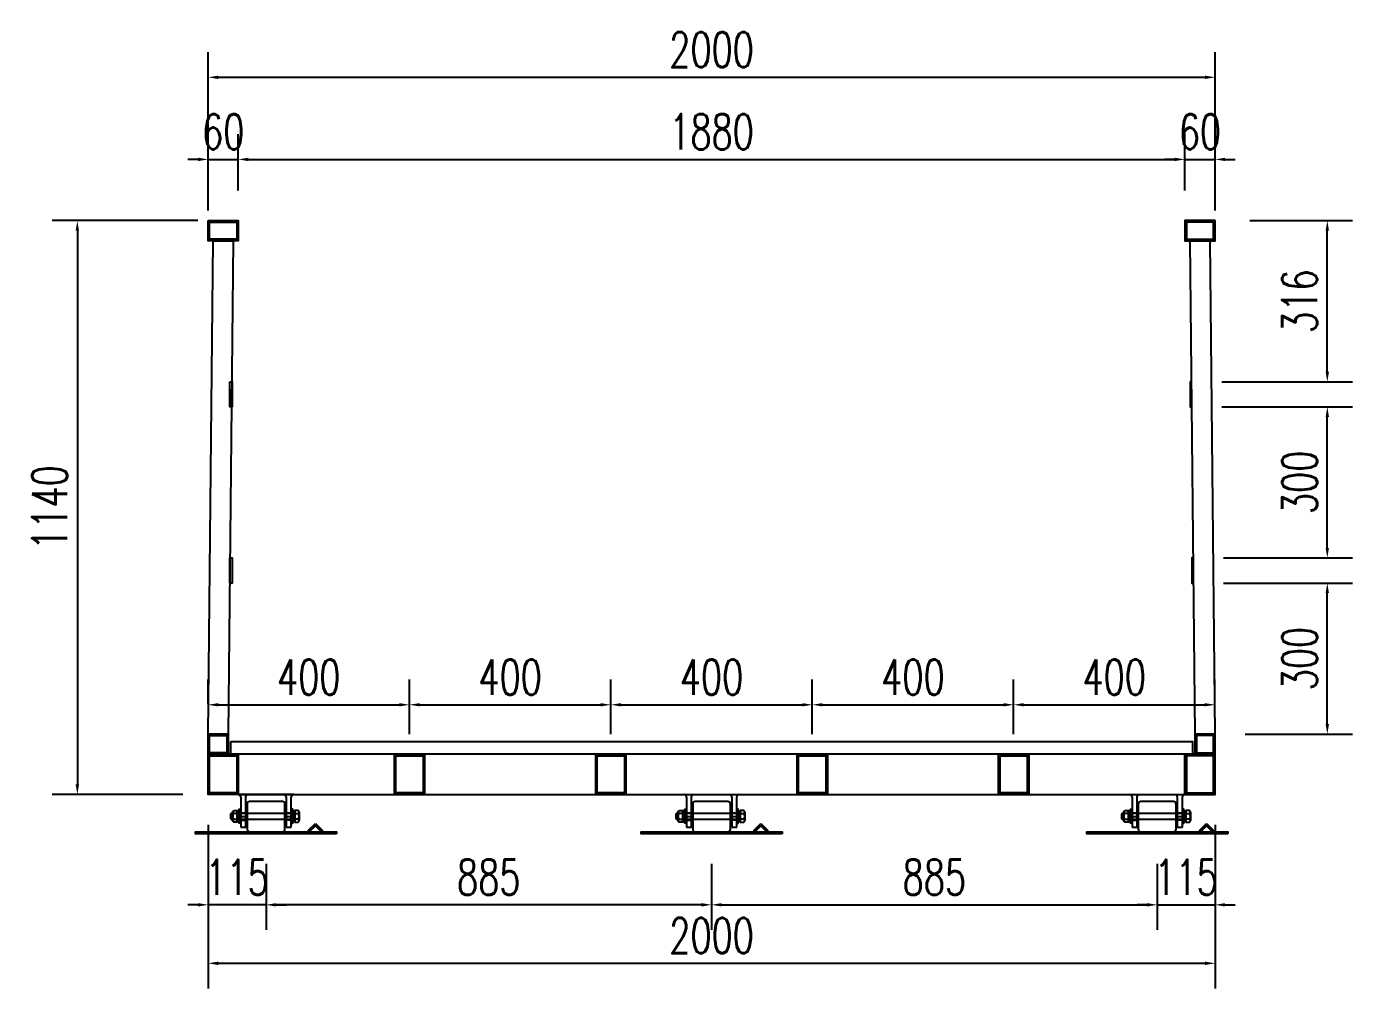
# Model space of a CAD drawing. Header units: millimetres. Extents: x -1491330 to -1355454, y 1413078 to 1531173.
# Drawn here: x -1479269 to -1476635, y 1453500 to 1455411 of the extents above; entities that cross this region are included whole.
import ezdxf

# ---------------------------------------------------------------- set-up
doc = ezdxf.new("R2010")
doc.units = ezdxf.units.MM
doc.header["$LTSCALE"] = 10
doc.linetypes.add('ACAD_ISO03W100', pattern=[30, 12, -18])
doc.layers.get('0').update_dxf_attribs({"linetype": 'CONTINUOUS'})
doc.layers.get('DEFPOINTS').update_dxf_attribs({"linetype": 'CONTINUOUS'})
for name, color, linetype in [('W-bridge approach引桥', 4, 'CONTINUOUS'), ('W-STEEL_FRAME钢架', 3, 'CONTINUOUS'), ('W-STEEL_KEEL钢龙骨', 5, 'CONTINUOUS'), ('W-WOOD_FLOOR木地板', 30, 'CONTINUOUS')]:
    doc.layers.add(name, color=color, linetype=linetype)
doc.styles.add('STANDARD_T3', font='simplex.shx', dxfattribs={"width": 0.7, "bigfont": 'gbcbig.shx'})
doc.dimstyles.new('W&&20', dxfattribs={"dimtxt": 70, "dimasz": 20, "dimexe": 50, "dimexo": 60, "dimgap": 20, "dimtad": 1, "dimdec": 0, "dimzin": 0, "dimdsep": 46, "dimtxsty": 'STANDARD_T3', "dimcen": 0.09, "dimclrd": 1, "dimclre": 1, "dimclrt": 7, "dimazin": 2, "dimtfac": 1, "dimtdec": 0, "dimtix": 1, "dimtmove": 2, "dimatfit": 3, "dimfxl": 0, "dimtolj": 1, "dimtzin": 0, "dimarcsym": 0})

# ---------------------------------------------------------------- blocks, each defined once
blk = doc.blocks.new('*D162')
at = {"layer": 'DEFPOINTS', "color": 0, "transparency": 16777216}
for p in [(-1476954.9, 1454655.6), (-1476685.3, 1454655.6), (-1476951.6, 1454355.6)]:
    blk.add_point(p, dxfattribs=at)
at = {"layer": 'W-STEEL_FRAME钢架', "color": 1, "lineweight": -2, "transparency": 16777216}
for p, q in [((-1476894.9, 1454655.6), (-1476635.3, 1454655.6)), ((-1476685.3, 1454375.6), (-1476685.3, 1454635.6)), ((-1476891.6, 1454355.6), (-1476635.3, 1454355.6))]:
    blk.add_line(p, q, dxfattribs=at)
at = {"layer": 'W-STEEL_FRAME钢架', "color": 1, "transparency": 16777216}
for points in [[(-1476688.7, 1454635.6), (-1476682, 1454635.6), (-1476685.3, 1454655.6)], [(-1476688.7, 1454375.6), (-1476682, 1454375.6), (-1476685.3, 1454355.6)]]:
    blk.add_solid(points, dxfattribs=at)
at = {"layer": 'W-STEEL_FRAME钢架', "color": 7, "transparency": 16777216, "insert": (-1476740.3, 1454505.6), "char_height": 70, "attachment_point": 5, "rotation": 90, "style": 'STANDARD_T3'}
blk.add_mtext('\\A1;300', dxfattribs=at)
blk = doc.blocks.new('*D163')
at = {"layer": 'DEFPOINTS', "color": 0, "transparency": 16777216}
for p in [(-1476899, 1455025.6), (-1476685.3, 1455025.6), (-1476954.9, 1454705.6)]:
    blk.add_point(p, dxfattribs=at)
at = {"layer": 'W-STEEL_FRAME钢架', "color": 1, "lineweight": -2, "transparency": 16777216}
for p, q in [((-1476839, 1455025.6), (-1476635.3, 1455025.6)), ((-1476685.3, 1454725.6), (-1476685.3, 1455005.6)), ((-1476894.9, 1454705.6), (-1476635.3, 1454705.6))]:
    blk.add_line(p, q, dxfattribs=at)
at = {"layer": 'W-STEEL_FRAME钢架', "color": 1, "transparency": 16777216}
for points in [[(-1476688.7, 1455005.6), (-1476682, 1455005.6), (-1476685.3, 1455025.6)], [(-1476688.7, 1454725.6), (-1476682, 1454725.6), (-1476685.3, 1454705.6)]]:
    blk.add_solid(points, dxfattribs=at)
at = {"layer": 'W-STEEL_FRAME钢架', "color": 7, "transparency": 16777216, "insert": (-1476740.3, 1454865.6), "char_height": 70, "attachment_point": 5, "rotation": 90, "style": 'STANDARD_T3'}
blk.add_mtext('\\A1;316', dxfattribs=at)
blk = doc.blocks.new('*D164')
at = {"layer": 'DEFPOINTS', "color": 0, "transparency": 16777216}
for p in [(-1478508.3, 1454063.8), (-1478908.2, 1454006), (-1478508.3, 1453945.6)]:
    blk.add_point(p, dxfattribs=at)
at = {"layer": 'W-STEEL_FRAME钢架', "color": 1, "lineweight": -2, "transparency": 16777216}
for p, q in [((-1478908.2, 1454066), (-1478908.2, 1454113.8)), ((-1478508.3, 1454005.6), (-1478508.3, 1454113.8)), ((-1478888.2, 1454063.8), (-1478528.3, 1454063.8))]:
    blk.add_line(p, q, dxfattribs=at)
at = {"layer": 'W-STEEL_FRAME钢架', "color": 1, "transparency": 16777216}
for points in [[(-1478888.2, 1454067.1), (-1478888.2, 1454060.5), (-1478908.2, 1454063.8)], [(-1478528.3, 1454067.1), (-1478528.3, 1454060.5), (-1478508.3, 1454063.8)]]:
    blk.add_solid(points, dxfattribs=at)
at = {"layer": 'W-STEEL_FRAME钢架', "color": 7, "transparency": 16777216, "insert": (-1478708.3, 1454118.8), "char_height": 70, "attachment_point": 5, "style": 'STANDARD_T3'}
blk.add_mtext('\\A1;400', dxfattribs=at)
blk = doc.blocks.new('*D165')
at = {"layer": 'DEFPOINTS', "color": 0, "transparency": 16777216}
for p in [(-1476951.2, 1454305.6), (-1476685.3, 1454305.6), (-1476908.5, 1454005.6)]:
    blk.add_point(p, dxfattribs=at)
at = {"layer": 'W-STEEL_FRAME钢架', "color": 1, "lineweight": -2, "transparency": 16777216}
for p, q in [((-1476891.2, 1454305.6), (-1476635.3, 1454305.6)), ((-1476685.3, 1454025.6), (-1476685.3, 1454285.6)), ((-1476848.5, 1454005.6), (-1476635.3, 1454005.6))]:
    blk.add_line(p, q, dxfattribs=at)
at = {"layer": 'W-STEEL_FRAME钢架', "color": 1, "transparency": 16777216}
for points in [[(-1476688.7, 1454285.6), (-1476682, 1454285.6), (-1476685.3, 1454305.6)], [(-1476688.7, 1454025.6), (-1476682, 1454025.6), (-1476685.3, 1454005.6)]]:
    blk.add_solid(points, dxfattribs=at)
at = {"layer": 'W-STEEL_FRAME钢架', "color": 7, "transparency": 16777216, "insert": (-1476740.3, 1454155.6), "char_height": 70, "attachment_point": 5, "rotation": 90, "style": 'STANDARD_T3'}
blk.add_mtext('\\A1;300', dxfattribs=at)
blk = doc.blocks.new('*D166')
at = {"layer": 'DEFPOINTS', "color": 0, "transparency": 16777216}
for p in [(-1478868.3, 1455025.6), (-1479167.9, 1453885.6), (-1478898.2, 1453885.6)]:
    blk.add_point(p, dxfattribs=at)
at = {"layer": 'W-STEEL_FRAME钢架', "color": 1, "lineweight": -2, "transparency": 16777216}
for p, q in [((-1478928.3, 1455025.6), (-1479217.9, 1455025.6)), ((-1479167.9, 1455005.6), (-1479167.9, 1453905.6)), ((-1478958.2, 1453885.6), (-1479217.9, 1453885.6))]:
    blk.add_line(p, q, dxfattribs=at)
at = {"layer": 'W-STEEL_FRAME钢架', "color": 1, "transparency": 16777216}
for points in [[(-1479171.3, 1455005.6), (-1479164.6, 1455005.6), (-1479167.9, 1455025.6)], [(-1479171.3, 1453905.6), (-1479164.6, 1453905.6), (-1479167.9, 1453885.6)]]:
    blk.add_solid(points, dxfattribs=at)
at = {"layer": 'W-STEEL_FRAME钢架', "color": 7, "transparency": 16777216, "insert": (-1479222.9, 1454455.6), "char_height": 70, "attachment_point": 5, "rotation": 90, "style": 'STANDARD_T3'}
blk.add_mtext('\\A1;1140', dxfattribs=at)
blk = doc.blocks.new('*D167')
at = {"layer": 'DEFPOINTS', "color": 0, "transparency": 16777216}
for p in [(-1476968.2, 1455147.3), (-1478848.2, 1455025.6), (-1476968.2, 1455025.6)]:
    blk.add_point(p, dxfattribs=at)
at = {"layer": 'W-STEEL_FRAME钢架', "color": 1, "lineweight": -2, "transparency": 16777216}
for p, q in [((-1478848.2, 1455085.6), (-1478848.2, 1455197.3)), ((-1476968.2, 1455085.6), (-1476968.2, 1455197.3)), ((-1478828.2, 1455147.3), (-1476988.2, 1455147.3))]:
    blk.add_line(p, q, dxfattribs=at)
at = {"layer": 'W-STEEL_FRAME钢架', "color": 1, "transparency": 16777216}
for points in [[(-1478828.2, 1455150.6), (-1478828.2, 1455143.9), (-1478848.2, 1455147.3)], [(-1476988.2, 1455150.6), (-1476988.2, 1455143.9), (-1476968.2, 1455147.3)]]:
    blk.add_solid(points, dxfattribs=at)
at = {"layer": 'W-STEEL_FRAME钢架', "color": 7, "transparency": 16777216, "insert": (-1477908.2, 1455202.3), "char_height": 70, "attachment_point": 5, "style": 'STANDARD_T3'}
blk.add_mtext('\\A1;1880', dxfattribs=at)
blk = doc.blocks.new('*D168')
at = {"layer": 'DEFPOINTS', "color": 0, "transparency": 16777216}
for p in [(-1476908.2, 1455310.4), (-1478908.2, 1454985.6), (-1476908.2, 1454985.6)]:
    blk.add_point(p, dxfattribs=at)
at = {"layer": 'W-STEEL_FRAME钢架', "color": 1, "lineweight": -2, "transparency": 16777216}
for p, q in [((-1478908.2, 1455045.6), (-1478908.2, 1455360.4)), ((-1476908.2, 1455045.6), (-1476908.2, 1455360.4)), ((-1478888.2, 1455310.4), (-1476928.2, 1455310.4))]:
    blk.add_line(p, q, dxfattribs=at)
at = {"layer": 'W-STEEL_FRAME钢架', "color": 1, "transparency": 16777216}
for points in [[(-1478888.2, 1455313.7), (-1478888.2, 1455307), (-1478908.2, 1455310.4)], [(-1476928.2, 1455313.7), (-1476928.2, 1455307), (-1476908.2, 1455310.4)]]:
    blk.add_solid(points, dxfattribs=at)
at = {"layer": 'W-STEEL_FRAME钢架', "color": 7, "transparency": 16777216, "insert": (-1477908.2, 1455365.4), "char_height": 70, "attachment_point": 5, "style": 'STANDARD_T3'}
blk.add_mtext('\\A1;2000', dxfattribs=at)
blk = doc.blocks.new('*D169')
at = {"layer": 'DEFPOINTS', "color": 0, "transparency": 16777216}
for p in [(-1478108.3, 1454063.8), (-1478508.3, 1453945.6), (-1478108.3, 1453945.6)]:
    blk.add_point(p, dxfattribs=at)
at = {"layer": 'W-STEEL_FRAME钢架', "color": 1, "lineweight": -2, "transparency": 16777216}
for p, q in [((-1478508.3, 1454005.6), (-1478508.3, 1454113.8)), ((-1478108.3, 1454005.6), (-1478108.3, 1454113.8)), ((-1478488.3, 1454063.8), (-1478128.3, 1454063.8))]:
    blk.add_line(p, q, dxfattribs=at)
at = {"layer": 'W-STEEL_FRAME钢架', "color": 1, "transparency": 16777216}
for points in [[(-1478488.3, 1454067.1), (-1478488.3, 1454060.5), (-1478508.3, 1454063.8)], [(-1478128.3, 1454067.1), (-1478128.3, 1454060.5), (-1478108.3, 1454063.8)]]:
    blk.add_solid(points, dxfattribs=at)
at = {"layer": 'W-STEEL_FRAME钢架', "color": 7, "transparency": 16777216, "insert": (-1478308.3, 1454118.8), "char_height": 70, "attachment_point": 5, "style": 'STANDARD_T3'}
blk.add_mtext('\\A1;400', dxfattribs=at)
blk = doc.blocks.new('*D214')
at = {"layer": 'DEFPOINTS', "color": 0, "transparency": 16777216}
for p in [(-1478848.2, 1455147.3), (-1478908.2, 1455025.6), (-1478848.2, 1455025.6)]:
    blk.add_point(p, dxfattribs=at)
at = {"layer": 'W-STEEL_FRAME钢架', "color": 1, "lineweight": -2, "transparency": 16777216}
for p, q in [((-1478908.2, 1455085.6), (-1478908.2, 1455197.3)), ((-1478848.2, 1455085.6), (-1478848.2, 1455197.3)), ((-1478928.2, 1455147.3), (-1478948.2, 1455147.3)), ((-1478908.2, 1455147.3), (-1478848.2, 1455147.3)), ((-1478828.2, 1455147.3), (-1478808.2, 1455147.3))]:
    blk.add_line(p, q, dxfattribs=at)
at = {"layer": 'W-STEEL_FRAME钢架', "color": 1, "transparency": 16777216}
for points in [[(-1478928.2, 1455150.6), (-1478928.2, 1455143.9), (-1478908.2, 1455147.3)], [(-1478828.2, 1455150.6), (-1478828.2, 1455143.9), (-1478848.2, 1455147.3)]]:
    blk.add_solid(points, dxfattribs=at)
at = {"layer": 'W-STEEL_FRAME钢架', "color": 7, "transparency": 16777216, "insert": (-1478878.2, 1455202.3), "char_height": 70, "attachment_point": 5, "style": 'STANDARD_T3'}
blk.add_mtext('\\A1;60', dxfattribs=at)
blk = doc.blocks.new('*D215')
at = {"layer": 'DEFPOINTS', "color": 0, "transparency": 16777216}
for p in [(-1478908.2, 1453885.6), (-1476908.2, 1453885.6), (-1476908.2, 1453550.2)]:
    blk.add_point(p, dxfattribs=at)
at = {"layer": 'W-STEEL_FRAME钢架', "color": 1, "lineweight": -2, "transparency": 16777216}
for p, q in [((-1478908.2, 1453825.6), (-1478908.2, 1453500.2)), ((-1476908.2, 1453825.6), (-1476908.2, 1453500.2)), ((-1478888.2, 1453550.2), (-1476928.2, 1453550.2))]:
    blk.add_line(p, q, dxfattribs=at)
at = {"layer": 'W-STEEL_FRAME钢架', "color": 1, "transparency": 16777216}
for points in [[(-1478888.2, 1453553.5), (-1478888.2, 1453546.8), (-1478908.2, 1453550.2)], [(-1476928.2, 1453553.5), (-1476928.2, 1453546.8), (-1476908.2, 1453550.2)]]:
    blk.add_solid(points, dxfattribs=at)
at = {"layer": 'W-STEEL_FRAME钢架', "color": 7, "transparency": 16777216, "insert": (-1477908.2, 1453605.2), "char_height": 70, "attachment_point": 5, "style": 'STANDARD_T3'}
blk.add_mtext('\\A1;2000', dxfattribs=at)
blk = doc.blocks.new('*D203')
at = {"color": 1, "lineweight": -2, "transparency": 16777216}
for p, q in [((-1477908.3, 1453747.6), (-1477908.3, 1453616.4)), ((-1477023.2, 1453747.6), (-1477023.2, 1453616.4)), ((-1477888.3, 1453666.4), (-1477043.2, 1453666.4))]:
    blk.add_line(p, q, dxfattribs=at)
at = {"color": 1, "transparency": 16777216}
for points in [[(-1477888.3, 1453669.7), (-1477888.3, 1453663), (-1477908.3, 1453666.4)], [(-1477043.2, 1453669.7), (-1477043.2, 1453663), (-1477023.2, 1453666.4)]]:
    blk.add_solid(points, dxfattribs=at)
at = {"layer": 'DEFPOINTS', "color": 0, "transparency": 16777216}
for p in [(-1477908.3, 1453807.6), (-1477023.2, 1453807.6), (-1477023.2, 1453666.4)]:
    blk.add_point(p, dxfattribs=at)
at = {"color": 7, "transparency": 16777216, "insert": (-1477465.8, 1453721.4), "char_height": 70, "attachment_point": 5, "style": 'STANDARD_T3'}
blk.add_mtext('\\A1;885', dxfattribs=at)
blk = doc.blocks.new('*D204')
at = {"color": 1, "lineweight": -2, "transparency": 16777216}
for p, q in [((-1476908.2, 1453825.6), (-1476908.2, 1453616.4)), ((-1477023.2, 1453747.6), (-1477023.2, 1453616.4)), ((-1477043.2, 1453666.4), (-1477063.2, 1453666.4)), ((-1477023.2, 1453666.4), (-1476908.2, 1453666.4)), ((-1476888.2, 1453666.4), (-1476868.2, 1453666.4))]:
    blk.add_line(p, q, dxfattribs=at)
at = {"color": 1, "transparency": 16777216}
for points in [[(-1477043.2, 1453669.7), (-1477043.2, 1453663), (-1477023.2, 1453666.4)], [(-1476888.2, 1453669.7), (-1476888.2, 1453663), (-1476908.2, 1453666.4)]]:
    blk.add_solid(points, dxfattribs=at)
at = {"layer": 'DEFPOINTS', "color": 0, "transparency": 16777216}
for p in [(-1476908.2, 1453885.6), (-1477023.2, 1453807.6), (-1476908.2, 1453666.4)]:
    blk.add_point(p, dxfattribs=at)
at = {"color": 7, "transparency": 16777216, "insert": (-1476965.7, 1453721.4), "char_height": 70, "attachment_point": 5, "style": 'STANDARD_T3'}
blk.add_mtext('\\A1;115', dxfattribs=at)
blk = doc.blocks.new('*D142')
at = {"layer": 'DEFPOINTS', "color": 0, "transparency": 16777216}
for p in [(-1477708.3, 1454063.8), (-1478108.3, 1453945.6), (-1477708.3, 1453945.6)]:
    blk.add_point(p, dxfattribs=at)
at = {"layer": 'W-STEEL_FRAME钢架', "color": 1, "lineweight": -2, "transparency": 16777216}
for p, q in [((-1478108.3, 1454005.6), (-1478108.3, 1454113.8)), ((-1477708.3, 1454005.6), (-1477708.3, 1454113.8)), ((-1478088.3, 1454063.8), (-1477728.3, 1454063.8))]:
    blk.add_line(p, q, dxfattribs=at)
at = {"layer": 'W-STEEL_FRAME钢架', "color": 1, "transparency": 16777216}
for points in [[(-1478088.3, 1454067.1), (-1478088.3, 1454060.5), (-1478108.3, 1454063.8)], [(-1477728.3, 1454067.1), (-1477728.3, 1454060.5), (-1477708.3, 1454063.8)]]:
    blk.add_solid(points, dxfattribs=at)
at = {"layer": 'W-STEEL_FRAME钢架', "color": 7, "transparency": 16777216, "insert": (-1477908.3, 1454118.8), "char_height": 70, "attachment_point": 5, "style": 'STANDARD_T3'}
blk.add_mtext('\\A1;400', dxfattribs=at)
blk = doc.blocks.new('*D205')
at = {"layer": 'DEFPOINTS', "color": 0, "transparency": 16777216}
for p in [(-1476908.6, 1454063.8), (-1476908.6, 1454042.7), (-1477308.3, 1453945.6)]:
    blk.add_point(p, dxfattribs=at)
at = {"layer": 'W-STEEL_FRAME钢架', "color": 1, "lineweight": -2, "transparency": 16777216}
for p, q in [((-1477308.3, 1454005.6), (-1477308.3, 1454113.8)), ((-1476908.6, 1454102.7), (-1476908.6, 1454113.8)), ((-1477288.3, 1454063.8), (-1476928.6, 1454063.8))]:
    blk.add_line(p, q, dxfattribs=at)
at = {"layer": 'W-STEEL_FRAME钢架', "color": 1, "transparency": 16777216}
for points in [[(-1477288.3, 1454067.1), (-1477288.3, 1454060.5), (-1477308.3, 1454063.8)], [(-1476928.6, 1454067.1), (-1476928.6, 1454060.5), (-1476908.6, 1454063.8)]]:
    blk.add_solid(points, dxfattribs=at)
at = {"layer": 'W-STEEL_FRAME钢架', "color": 7, "transparency": 16777216, "insert": (-1477108.5, 1454118.8), "char_height": 70, "attachment_point": 5, "style": 'STANDARD_T3'}
blk.add_mtext('\\A1;400', dxfattribs=at)
blk = doc.blocks.new('*D202')
at = {"layer": 'DEFPOINTS', "color": 0, "transparency": 16777216}
for p in [(-1478793.2, 1453807.6), (-1477908.3, 1453807.6), (-1478793.2, 1453666.4)]:
    blk.add_point(p, dxfattribs=at)
at = {"layer": 'W-bridge approach引桥', "color": 1, "lineweight": -2, "transparency": 16777216}
for p, q in [((-1478793.2, 1453747.6), (-1478793.2, 1453616.4)), ((-1477908.3, 1453747.6), (-1477908.3, 1453616.4)), ((-1477928.3, 1453666.4), (-1478773.2, 1453666.4))]:
    blk.add_line(p, q, dxfattribs=at)
at = {"layer": 'W-bridge approach引桥', "color": 1, "transparency": 16777216}
for points in [[(-1478773.2, 1453669.7), (-1478773.2, 1453663), (-1478793.2, 1453666.4)], [(-1477928.3, 1453669.7), (-1477928.3, 1453663), (-1477908.3, 1453666.4)]]:
    blk.add_solid(points, dxfattribs=at)
at = {"layer": 'W-bridge approach引桥', "color": 7, "transparency": 16777216, "insert": (-1478350.8, 1453721.4), "char_height": 70, "attachment_point": 5, "style": 'STANDARD_T3'}
blk.add_mtext('\\A1;885', dxfattribs=at)
blk = doc.blocks.new('*D125')
at = {"layer": 'DEFPOINTS', "color": 0, "transparency": 16777216}
for p in [(-1478908.2, 1453885.6), (-1478793.2, 1453807.6), (-1478908.2, 1453666.4)]:
    blk.add_point(p, dxfattribs=at)
at = {"layer": 'W-bridge approach引桥', "color": 1, "lineweight": -2, "transparency": 16777216}
for p, q in [((-1478908.2, 1453825.6), (-1478908.2, 1453616.4)), ((-1478793.2, 1453747.6), (-1478793.2, 1453616.4)), ((-1478928.2, 1453666.4), (-1478948.2, 1453666.4)), ((-1478793.2, 1453666.4), (-1478908.2, 1453666.4)), ((-1478773.2, 1453666.4), (-1478753.2, 1453666.4))]:
    blk.add_line(p, q, dxfattribs=at)
at = {"layer": 'W-bridge approach引桥', "color": 1, "transparency": 16777216}
for points in [[(-1478928.2, 1453669.7), (-1478928.2, 1453663), (-1478908.2, 1453666.4)], [(-1478773.2, 1453669.7), (-1478773.2, 1453663), (-1478793.2, 1453666.4)]]:
    blk.add_solid(points, dxfattribs=at)
at = {"layer": 'W-bridge approach引桥', "color": 7, "transparency": 16777216, "insert": (-1478850.7, 1453721.4), "char_height": 70, "attachment_point": 5, "style": 'STANDARD_T3'}
blk.add_mtext('\\A1;115', dxfattribs=at)
blk = doc.blocks.new('*D191')
at = {"layer": 'DEFPOINTS', "color": 0, "transparency": 16777216}
for p in [(-1476908.2, 1455147.3), (-1476968.2, 1455025.6), (-1476908.2, 1455025.6)]:
    blk.add_point(p, dxfattribs=at)
at = {"layer": 'W-STEEL_FRAME钢架', "color": 1, "lineweight": -2, "transparency": 16777216}
for p, q in [((-1476968.2, 1455085.6), (-1476968.2, 1455197.3)), ((-1476908.2, 1455085.6), (-1476908.2, 1455197.3)), ((-1476988.2, 1455147.3), (-1477008.2, 1455147.3)), ((-1476968.2, 1455147.3), (-1476908.2, 1455147.3)), ((-1476888.2, 1455147.3), (-1476868.2, 1455147.3))]:
    blk.add_line(p, q, dxfattribs=at)
at = {"layer": 'W-STEEL_FRAME钢架', "color": 1, "transparency": 16777216}
for points in [[(-1476988.2, 1455150.6), (-1476988.2, 1455143.9), (-1476968.2, 1455147.3)], [(-1476888.2, 1455150.6), (-1476888.2, 1455143.9), (-1476908.2, 1455147.3)]]:
    blk.add_solid(points, dxfattribs=at)
at = {"layer": 'W-STEEL_FRAME钢架', "color": 7, "transparency": 16777216, "insert": (-1476938.2, 1455202.3), "char_height": 70, "attachment_point": 5, "style": 'STANDARD_T3'}
blk.add_mtext('\\A1;60', dxfattribs=at)
blk = doc.blocks.new('*D324')
at = {"layer": 'DEFPOINTS', "color": 0, "transparency": 16777216}
for p in [(-1477308.3, 1454063.8), (-1477708.3, 1453965.6), (-1477308.3, 1453965.6)]:
    blk.add_point(p, dxfattribs=at)
at = {"layer": 'W-STEEL_FRAME钢架', "color": 1, "lineweight": -2, "transparency": 16777216}
for p, q in [((-1477708.3, 1454025.6), (-1477708.3, 1454113.8)), ((-1477308.3, 1454025.6), (-1477308.3, 1454113.8)), ((-1477688.3, 1454063.8), (-1477328.3, 1454063.8))]:
    blk.add_line(p, q, dxfattribs=at)
at = {"layer": 'W-STEEL_FRAME钢架', "color": 1, "transparency": 16777216}
for points in [[(-1477688.3, 1454067.1), (-1477688.3, 1454060.5), (-1477708.3, 1454063.8)], [(-1477328.3, 1454067.1), (-1477328.3, 1454060.5), (-1477308.3, 1454063.8)]]:
    blk.add_solid(points, dxfattribs=at)
at = {"layer": 'W-STEEL_FRAME钢架', "color": 7, "transparency": 16777216, "insert": (-1477508.3, 1454118.8), "char_height": 70, "attachment_point": 5, "style": 'STANDARD_T3'}
blk.add_mtext('\\A1;400', dxfattribs=at)
blk = doc.blocks.new('*U325')
at = {"layer": 'W-STEEL_KEEL钢龙骨'}
for points in [[(-30, 40), (30, 40), (30, -40), (-30, -40)], [(-27, 37), (27, 37), (27, -37), (-27, -37)]]:
    blk.add_lwpolyline(points, close=True, dxfattribs=at)
blk = doc.blocks.new('*U326')
at = {"layer": 'W-STEEL_KEEL钢龙骨', "color": 0, "linetype": 'ByBlock', "lineweight": -2, "transparency": 16777216}
for p in [(0, 0), (400, 0), (800, 0), (1200, 0)]:
    blk.add_blockref('*U325', p, dxfattribs=at)

msp = doc.modelspace()

# ---------------------------------------------------------------- linework, layer by layer
for p, q in [((-1478738.2, 1453885.6), (-1478848.2, 1453885.6)), ((-1478848.2, 1453885.6), (-1478738.2, 1453885.6)), ((-1478843.2, 1453880.6), (-1478843.2, 1453820.6)), ((-1478753.2, 1453880.6), (-1478753.2, 1453820.6)), ((-1478743.2, 1453820.6), (-1478743.2, 1453880.6)), ((-1477963.3, 1453885.6), (-1477853.3, 1453885.6)), ((-1477958.3, 1453880.6), (-1477958.3, 1453820.6)), ((-1477868.3, 1453880.6), (-1477868.3, 1453820.6)), ((-1477858.3, 1453820.6), (-1477858.3, 1453880.6)), ((-1477228.5, 1453885.6), (-1476968.5, 1453885.6)), ((-1477078.2, 1453885.6), (-1476968.2, 1453885.6)), ((-1477073.2, 1453880.6), (-1477073.2, 1453820.6)), ((-1476983.2, 1453880.6), (-1476983.2, 1453820.6)), ((-1476973.2, 1453820.6), (-1476973.2, 1453880.6)), ((-1478850.2, 1453847.6), (-1478857.2, 1453847.6)), ((-1478857.2, 1453836.6), (-1478850.2, 1453836.6)), ((-1478846.2, 1453845.4), (-1478850.2, 1453842.1)), ((-1478846.2, 1453843.1), (-1478850.2, 1453839.8)), ((-1478740.2, 1453845.4), (-1478736.2, 1453842.1)), ((-1478740.2, 1453843.1), (-1478736.2, 1453839.8)), ((-1478736.2, 1453847.6), (-1478729.2, 1453847.6)), ((-1478729.2, 1453836.6), (-1478736.2, 1453836.6)), ((-1478727.2, 1453849.1), (-1478727.2, 1453835.1)), ((-1477965.3, 1453847.6), (-1477972.3, 1453847.6)), ((-1477972.3, 1453836.6), (-1477965.3, 1453836.6)), ((-1477961.3, 1453845.4), (-1477965.3, 1453842.1)), ((-1477961.3, 1453843.1), (-1477965.3, 1453839.8)), ((-1477855.3, 1453845.4), (-1477851.3, 1453842.1)), ((-1477855.3, 1453843.1), (-1477851.3, 1453839.8)), ((-1477851.3, 1453847.6), (-1477844.3, 1453847.6)), ((-1477844.3, 1453836.6), (-1477851.3, 1453836.6)), ((-1477842.3, 1453849.1), (-1477842.3, 1453835.1)), ((-1477080.2, 1453847.6), (-1477087.2, 1453847.6)), ((-1477087.2, 1453836.6), (-1477080.2, 1453836.6)), ((-1477076.2, 1453845.4), (-1477080.2, 1453842.1)), ((-1477076.2, 1453843.1), (-1477080.2, 1453839.8)), ((-1476970.2, 1453845.4), (-1476966.2, 1453842.1)), ((-1476970.2, 1453843.1), (-1476966.2, 1453839.8)), ((-1476966.2, 1453847.6), (-1476959.2, 1453847.6)), ((-1476959.2, 1453836.6), (-1476966.2, 1453836.6)), ((-1476957.2, 1453849.1), (-1476957.2, 1453835.1)), ((-1478753.2, 1453820.6), (-1478743.2, 1453820.6)), ((-1477868.3, 1453820.6), (-1477858.3, 1453820.6)), ((-1476983.2, 1453820.6), (-1476973.2, 1453820.6))]:
    msp.add_line(p, q)
at = {"color": 4}
for p, q in [((-1478859.2, 1453842.1), (-1478863.2, 1453842.1)), ((-1478862.2, 1453848.1), (-1478859.2, 1453848.1)), ((-1478859.2, 1453836.1), (-1478862.2, 1453836.1)), ((-1477974.3, 1453842.1), (-1477978.3, 1453842.1)), ((-1477977.3, 1453848.1), (-1477974.3, 1453848.1)), ((-1477974.3, 1453836.1), (-1477977.3, 1453836.1)), ((-1477089.2, 1453842.1), (-1477093.2, 1453842.1)), ((-1477092.2, 1453848.1), (-1477089.2, 1453848.1)), ((-1477089.2, 1453836.1), (-1477092.2, 1453836.1))]:
    msp.add_line(p, q, dxfattribs=at)
at = {"color": 1}
for p, q in [((-1478833.2, 1453848.6), (-1478843.2, 1453848.6)), ((-1478843.2, 1453834.6), (-1478833.2, 1453834.6)), ((-1478743.2, 1453848.6), (-1478753.2, 1453848.6)), ((-1478743.2, 1453834.6), (-1478753.2, 1453834.6)), ((-1477948.3, 1453848.6), (-1477958.3, 1453848.6)), ((-1477958.3, 1453834.6), (-1477948.3, 1453834.6)), ((-1477858.3, 1453848.6), (-1477868.3, 1453848.6)), ((-1477858.3, 1453834.6), (-1477868.3, 1453834.6)), ((-1477063.2, 1453848.6), (-1477073.2, 1453848.6)), ((-1477073.2, 1453834.6), (-1477063.2, 1453834.6)), ((-1476973.2, 1453848.6), (-1476983.2, 1453848.6)), ((-1476973.2, 1453834.6), (-1476983.2, 1453834.6))]:
    msp.add_line(p, q, dxfattribs=at)
at = {"color": 6, "linetype": 'ACAD_ISO03W100'}
for p, q in [((-1478743.2, 1453847.6), (-1478843.2, 1453847.6)), ((-1478743.2, 1453835.6), (-1478843.2, 1453835.6)), ((-1477858.3, 1453847.6), (-1477958.3, 1453847.6)), ((-1477858.3, 1453835.6), (-1477958.3, 1453835.6)), ((-1476973.2, 1453847.6), (-1477073.2, 1453847.6)), ((-1476973.2, 1453835.6), (-1477073.2, 1453835.6))]:
    msp.add_line(p, q, dxfattribs=at)
at = {"color": 2}
for p, q in [((-1478843.2, 1453841.6), (-1478833.2, 1453841.6)), ((-1478753.2, 1453841.6), (-1478743.2, 1453841.6)), ((-1477958.3, 1453841.6), (-1477948.3, 1453841.6)), ((-1477868.3, 1453841.6), (-1477858.3, 1453841.6)), ((-1477073.2, 1453841.6), (-1477063.2, 1453841.6)), ((-1476983.2, 1453841.6), (-1476973.2, 1453841.6))]:
    msp.add_line(p, q, dxfattribs=at)
for points in [[(-1478908.2, 1455025.6), (-1478848.2, 1455025.6), (-1478848.2, 1454985.6), (-1478908.2, 1454985.6)], [(-1478905.2, 1455022.6), (-1478851.2, 1455022.6), (-1478851.2, 1454988.6), (-1478905.2, 1454988.6)], [(-1476908.2, 1455025.6), (-1476968.2, 1455025.6), (-1476968.2, 1454985.6), (-1476908.2, 1454985.6)], [(-1476911.2, 1455022.6), (-1476965.2, 1455022.6), (-1476965.2, 1454988.6), (-1476911.2, 1454988.6)], [(-1478898.2, 1454985.6), (-1478858.2, 1454985.6), (-1478868.2, 1454005.6), (-1478908.2, 1454005.6)], [(-1476918.2, 1454985.6), (-1476958.2, 1454985.6), (-1476948.2, 1454005.6), (-1476908.2, 1454005.6)], [(-1478908.2, 1454005.6), (-1478868.2, 1454005.6), (-1478868.2, 1453965.6), (-1478908.2, 1453965.6)], [(-1478905.2, 1454002.6), (-1478871.2, 1454002.6), (-1478871.2, 1453968.6), (-1478905.2, 1453968.6)], [(-1476908.2, 1454005.6), (-1476948.2, 1454005.6), (-1476948.2, 1453965.6), (-1476908.2, 1453965.6)], [(-1476911.2, 1454002.6), (-1476945.2, 1454002.6), (-1476945.2, 1453968.6), (-1476911.2, 1453968.6)], [(-1478908.2, 1453965.6), (-1478848.2, 1453965.6), (-1478848.2, 1453885.6), (-1478908.2, 1453885.6)], [(-1478905.2, 1453962.6), (-1478851.2, 1453962.6), (-1478851.2, 1453888.6), (-1478905.2, 1453888.6)], [(-1476968.5, 1453965.6), (-1478848.2, 1453965.6), (-1478848.2, 1453885.6), (-1476968.5, 1453885.6)], [(-1476908.2, 1453965.6), (-1476968.2, 1453965.6), (-1476968.2, 1453885.6), (-1476908.2, 1453885.6)], [(-1476911.2, 1453962.6), (-1476965.2, 1453962.6), (-1476965.2, 1453888.6), (-1476911.2, 1453888.6)], [(-1478863.2, 1453847.1), (-1478861.2, 1453849.1), (-1478861.2, 1453835.1), (-1478863.2, 1453837.1)], [(-1478859.2, 1453850.6), (-1478859.2, 1453847.6), (-1478859.2, 1453836.6), (-1478859.2, 1453833.6)], [(-1478727.2, 1453850.6), (-1478727.2, 1453847.6), (-1478727.2, 1453836.6), (-1478727.2, 1453833.6)], [(-1478695.2, 1453827.8), (-1478681.1, 1453813.7), (-1478683.2, 1453811.6), (-1478695.2, 1453823.6), (-1478707.3, 1453811.6), (-1478709.4, 1453813.7)], [(-1477978.3, 1453847.1), (-1477976.3, 1453849.1), (-1477976.3, 1453835.1), (-1477978.3, 1453837.1)], [(-1477974.3, 1453850.6), (-1477974.3, 1453847.6), (-1477974.3, 1453836.6), (-1477974.3, 1453833.6)], [(-1477842.3, 1453850.6), (-1477842.3, 1453847.6), (-1477842.3, 1453836.6), (-1477842.3, 1453833.6)], [(-1477810.4, 1453827.8), (-1477796.2, 1453813.7), (-1477798.3, 1453811.6), (-1477810.4, 1453823.6), (-1477822.4, 1453811.6), (-1477824.5, 1453813.7)], [(-1477093.2, 1453847.1), (-1477091.2, 1453849.1), (-1477091.2, 1453835.1), (-1477093.2, 1453837.1)], [(-1477089.2, 1453850.6), (-1477089.2, 1453847.6), (-1477089.2, 1453836.6), (-1477089.2, 1453833.6)], [(-1476957.2, 1453850.6), (-1476957.2, 1453847.6), (-1476957.2, 1453836.6), (-1476957.2, 1453833.6)], [(-1476925.2, 1453827.8), (-1476911.1, 1453813.7), (-1476913.2, 1453811.6), (-1476925.2, 1453823.6), (-1476937.3, 1453811.6), (-1476939.4, 1453813.7)], [(-1478653.2, 1453807.6), (-1478933.2, 1453807.6), (-1478933.2, 1453811.6), (-1478653.2, 1453811.6)], [(-1477768.3, 1453807.6), (-1478048.3, 1453807.6), (-1478048.3, 1453811.6), (-1477768.3, 1453811.6)], [(-1476883.2, 1453807.6), (-1477163.2, 1453807.6), (-1477163.2, 1453811.6), (-1476883.2, 1453811.6)]]:
    msp.add_lwpolyline(points, close=True)
for points in [[(-1478843.2, 1453820.6), (-1478833.2, 1453820.6), (-1478833.2, 1453880.6, -0.414214), (-1478828.2, 1453885.6)], [(-1477958.3, 1453820.6), (-1477948.3, 1453820.6), (-1477948.3, 1453880.6, -0.414214), (-1477943.3, 1453885.6)], [(-1477073.2, 1453820.6), (-1477063.2, 1453820.6), (-1477063.2, 1453880.6, -0.414214), (-1477058.2, 1453885.6)]]:
    msp.add_lwpolyline(points, format="xyb")
for points in [[(-1478857.2, 1453853.6), (-1478850.2, 1453853.6), (-1478850.2, 1453852.6), (-1478846.2, 1453852.6), (-1478846.2, 1453831.6), (-1478850.2, 1453831.6), (-1478850.2, 1453852.6), (-1478850.2, 1453830.6), (-1478857.2, 1453830.6, -0.666667), (-1478857.2, 1453836.6, -0.363636), (-1478857.2, 1453847.6, -0.666667)], [(-1478825.7, 1453811.6), (-1478760.7, 1453811.6, 0.414214), (-1478755.7, 1453816.6), (-1478755.7, 1453866.6, 0.414214), (-1478760.7, 1453871.6), (-1478825.7, 1453871.6, 0.414214), (-1478830.7, 1453866.6), (-1478830.7, 1453816.6, 0.414214)], [(-1478729.2, 1453853.6), (-1478736.2, 1453853.6), (-1478736.2, 1453852.6), (-1478740.2, 1453852.6), (-1478740.2, 1453831.6), (-1478736.2, 1453831.6), (-1478736.2, 1453852.6), (-1478736.2, 1453830.6), (-1478729.2, 1453830.6, 0.666667), (-1478729.2, 1453836.6, 0.363636), (-1478729.2, 1453847.6, 0.666667)], [(-1477972.3, 1453853.6), (-1477965.3, 1453853.6), (-1477965.3, 1453852.6), (-1477961.3, 1453852.6), (-1477961.3, 1453831.6), (-1477965.3, 1453831.6), (-1477965.3, 1453852.6), (-1477965.3, 1453830.6), (-1477972.3, 1453830.6, -0.666667), (-1477972.3, 1453836.6, -0.363636), (-1477972.3, 1453847.6, -0.666667)], [(-1477940.8, 1453811.6), (-1477875.8, 1453811.6, 0.414214), (-1477870.8, 1453816.6), (-1477870.8, 1453866.6, 0.414214), (-1477875.8, 1453871.6), (-1477940.8, 1453871.6, 0.414214), (-1477945.8, 1453866.6), (-1477945.8, 1453816.6, 0.414214)], [(-1477844.3, 1453853.6), (-1477851.3, 1453853.6), (-1477851.3, 1453852.6), (-1477855.3, 1453852.6), (-1477855.3, 1453831.6), (-1477851.3, 1453831.6), (-1477851.3, 1453852.6), (-1477851.3, 1453830.6), (-1477844.3, 1453830.6, 0.666667), (-1477844.3, 1453836.6, 0.363636), (-1477844.3, 1453847.6, 0.666667)], [(-1477087.2, 1453853.6), (-1477080.2, 1453853.6), (-1477080.2, 1453852.6), (-1477076.2, 1453852.6), (-1477076.2, 1453831.6), (-1477080.2, 1453831.6), (-1477080.2, 1453852.6), (-1477080.2, 1453830.6), (-1477087.2, 1453830.6, -0.666667), (-1477087.2, 1453836.6, -0.363636), (-1477087.2, 1453847.6, -0.666667)], [(-1477055.7, 1453811.6), (-1476990.7, 1453811.6, 0.414214), (-1476985.7, 1453816.6), (-1476985.7, 1453866.6, 0.414214), (-1476990.7, 1453871.6), (-1477055.7, 1453871.6, 0.414214), (-1477060.7, 1453866.6), (-1477060.7, 1453816.6, 0.414214)], [(-1476959.2, 1453853.6), (-1476966.2, 1453853.6), (-1476966.2, 1453852.6), (-1476970.2, 1453852.6), (-1476970.2, 1453831.6), (-1476966.2, 1453831.6), (-1476966.2, 1453852.6), (-1476966.2, 1453830.6), (-1476959.2, 1453830.6, 0.666667), (-1476959.2, 1453836.6, 0.363636), (-1476959.2, 1453847.6, 0.666667)]]:
    msp.add_lwpolyline(points, format="xyb", close=True)
for points in [[(-1478846.2, 1453828.6), (-1478846.2, 1453856.6), (-1478843.2, 1453856.6), (-1478843.2, 1453828.6), (-1478846.2, 1453828.6), (-1478846.2, 1453829.6)], [(-1478740.2, 1453828.6), (-1478740.2, 1453856.6), (-1478743.2, 1453856.6), (-1478743.2, 1453828.6), (-1478740.2, 1453828.6), (-1478740.2, 1453829.6)], [(-1477961.3, 1453828.6), (-1477961.3, 1453856.6), (-1477958.3, 1453856.6), (-1477958.3, 1453828.6), (-1477961.3, 1453828.6), (-1477961.3, 1453829.6)], [(-1477855.3, 1453828.6), (-1477855.3, 1453856.6), (-1477858.3, 1453856.6), (-1477858.3, 1453828.6), (-1477855.3, 1453828.6), (-1477855.3, 1453829.6)], [(-1477076.2, 1453828.6), (-1477076.2, 1453856.6), (-1477073.2, 1453856.6), (-1477073.2, 1453828.6), (-1477076.2, 1453828.6), (-1477076.2, 1453829.6)], [(-1476970.2, 1453828.6), (-1476970.2, 1453856.6), (-1476973.2, 1453856.6), (-1476973.2, 1453828.6), (-1476970.2, 1453828.6), (-1476970.2, 1453829.6)], [(-1478861.2, 1453849.1), (-1478859.2, 1453849.1), (-1478859.2, 1453835.1), (-1478861.2, 1453835.1)], [(-1477976.3, 1453849.1), (-1477974.3, 1453849.1), (-1477974.3, 1453835.1), (-1477976.3, 1453835.1)], [(-1477091.2, 1453849.1), (-1477089.2, 1453849.1), (-1477089.2, 1453835.1), (-1477091.2, 1453835.1)]]:
    msp.add_lwpolyline(points)
for centre, start, end in [((-1478848.2, 1453880.6), 0, 90), ((-1478758.2, 1453880.6), 0, 90), ((-1478738.2, 1453880.6), 90, 180), ((-1477963.3, 1453880.6), 0, 90), ((-1477873.3, 1453880.6), 0, 90), ((-1477853.3, 1453880.6), 90, 180), ((-1477078.2, 1453880.6), 0, 90), ((-1476988.2, 1453880.6), 0, 90), ((-1476968.2, 1453880.6), 90, 180)]:
    msp.add_arc(centre, 5, start, end)
at = {"layer": 'W-STEEL_FRAME钢架'}
for points in [[(-1478865.2, 1454705.6), (-1478860.2, 1454705.6), (-1478860.2, 1454655.6), (-1478865.2, 1454655.6)], [(-1476954.9, 1454705.6), (-1476957.9, 1454705.6), (-1476957.9, 1454655.6), (-1476954.9, 1454655.6)], [(-1478865.2, 1454355.5), (-1478860.2, 1454355.5), (-1478860.2, 1454305.5), (-1478865.2, 1454305.5)], [(-1476951.2, 1454355.6), (-1476954.2, 1454355.6), (-1476954.2, 1454305.6), (-1476951.2, 1454305.6)]]:
    msp.add_lwpolyline(points, close=True, dxfattribs=at)
at = {"layer": 'W-WOOD_FLOOR木地板'}
msp.add_lwpolyline([(-1478863.2, 1453990.6), (-1476953.2, 1453990.6), (-1476953.2, 1453965.6), (-1478863.2, 1453965.6)], close=True, dxfattribs=at)

# ---------------------------------------------------------------- block references
at = {"layer": 'W-STEEL_KEEL钢龙骨'}
msp.add_blockref('*U326', (-1478508.3, 1453925.6), dxfattribs=at)

# ---------------------------------------------------------------- dimensions: what is measured, and where the dimension line sits
for base, p1, p2, picture, middle in [((-1476908.2, 1453666.4), (-1477023.2, 1453807.6), (-1476908.2, 1453885.6), '*D204', (-1476965.7, 1453721.4)), ((-1477023.2, 1453666.4), (-1477908.3, 1453807.6), (-1477023.2, 1453807.6), '*D203', (-1477465.8, 1453721.4))]:
    dim = msp.add_linear_dim(base=base, p1=p1, p2=p2, dimstyle='W&&20')
    dim.commit()
    dim.dimension.update_dxf_attribs({"geometry": picture, "text_midpoint": middle})
at = {"layer": 'W-bridge approach引桥'}
for base, p1, p2, picture, middle in [((-1478908.2, 1453666.4), (-1478793.2, 1453807.6), (-1478908.2, 1453885.6), '*D125', (-1478850.7, 1453721.4)), ((-1478793.2, 1453666.4), (-1477908.3, 1453807.6), (-1478793.2, 1453807.6), '*D202', (-1478350.8, 1453721.4))]:
    dim = msp.add_linear_dim(base=base, p1=p1, p2=p2, dimstyle='W&&20', dxfattribs=at)
    dim.commit()
    dim.dimension.update_dxf_attribs({"geometry": picture, "text_midpoint": middle})
at = {"layer": 'W-STEEL_FRAME钢架'}
for base, p1, p2, picture, middle in [((-1476908.2, 1455310.4), (-1478908.2, 1454985.6), (-1476908.2, 1454985.6), '*D168', (-1477908.2, 1455365.4)), ((-1478848.2, 1455147.3), (-1478908.2, 1455025.6), (-1478848.2, 1455025.6), '*D214', (-1478878.2, 1455202.3)), ((-1476968.2, 1455147.3), (-1478848.2, 1455025.6), (-1476968.2, 1455025.6), '*D167', (-1477908.2, 1455202.3)), ((-1476908.2, 1455147.3), (-1476968.2, 1455025.6), (-1476908.2, 1455025.6), '*D191', (-1476938.2, 1455202.3)), ((-1478508.3, 1454063.8), (-1478908.2, 1454006), (-1478508.3, 1453945.6), '*D164', (-1478708.3, 1454118.8)), ((-1478108.3, 1454063.8), (-1478508.3, 1453945.6), (-1478108.3, 1453945.6), '*D169', (-1478308.3, 1454118.8)), ((-1477708.3, 1454063.8), (-1478108.3, 1453945.6), (-1477708.3, 1453945.6), '*D142', (-1477908.3, 1454118.8)), ((-1477308.3, 1454063.8), (-1477708.3, 1453965.6), (-1477308.3, 1453965.6), '*D324', (-1477508.3, 1454118.8)), ((-1476908.6, 1454063.8), (-1477308.3, 1453945.6), (-1476908.6, 1454042.7), '*D205', (-1477108.5, 1454118.8)), ((-1476908.2, 1453550.2), (-1478908.2, 1453885.6), (-1476908.2, 1453885.6), '*D215', (-1477908.2, 1453605.2))]:
    dim = msp.add_linear_dim(base=base, p1=p1, p2=p2, dimstyle='W&&20', dxfattribs=at)
    dim.commit()
    dim.dimension.update_dxf_attribs({"geometry": picture, "text_midpoint": middle})
for base, p1, p2, picture, middle in [((-1479167.9, 1453885.6), (-1478868.3, 1455025.6), (-1478898.2, 1453885.6), '*D166', (-1479222.9, 1454455.6)), ((-1476685.3, 1454655.6), (-1476951.6, 1454355.6), (-1476954.9, 1454655.6), '*D162', (-1476740.3, 1454505.6)), ((-1476685.3, 1454305.6), (-1476908.5, 1454005.6), (-1476951.2, 1454305.6), '*D165', (-1476740.3, 1454155.6))]:
    dim = msp.add_linear_dim(base=base, p1=p1, p2=p2, angle=90, dimstyle='W&&20', dxfattribs=at)
    dim.commit()
    dim.dimension.update_dxf_attribs({"geometry": picture, "text_midpoint": middle})
dim = msp.add_linear_dim(base=(-1476685.3, 1455025.6), p1=(-1476954.9, 1454705.6), p2=(-1476899, 1455025.6), angle=90, text='316', dimstyle='W&&20', dxfattribs=at)
dim.commit()
dim.dimension.update_dxf_attribs({"geometry": '*D163', "text_midpoint": (-1476740.3, 1454865.6)})

doc.saveas('drawing.dxf')
